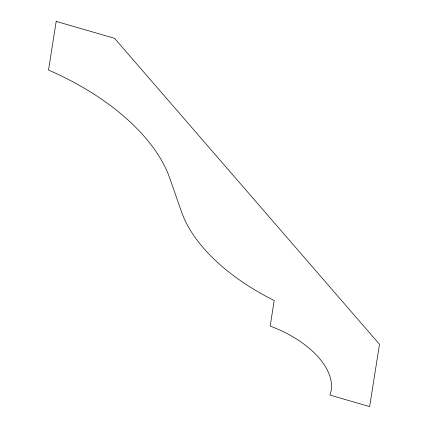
<?xml version="1.0" encoding="UTF-8"?>
<svg xmlns="http://www.w3.org/2000/svg" width="428" height="428" viewBox="0 0 428 428"><rect width="100%" height="100%" fill="white"/><g stroke="black" fill="none" stroke-linecap="round" stroke-linejoin="round"><path stroke-width="0.64" d="M56.191 21.4L48.514 70.064A191.236 104.71 19.3 0 1 169.729 178.107L181.563 211.962A168.241 92.122 19.3 0 0 274.204 300.499L270.17 326.066A81.967 44.881 19.3 0 1 329.924 395.076L369.658 406.6L379.486 344.31L114.549 38.322L56.191 21.4"/></g></svg>
